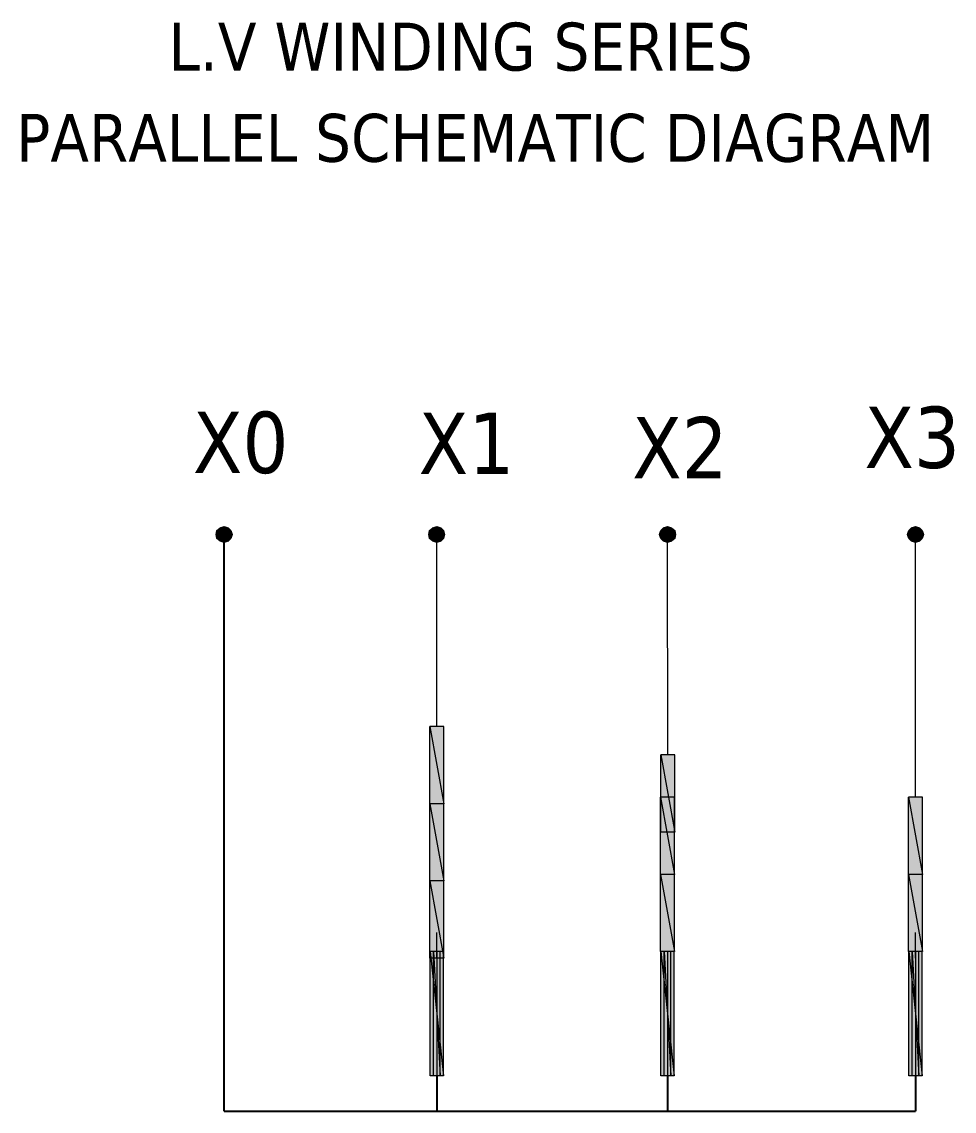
# Model space of a CAD drawing. Header units: millimetres. Extents: x 35720 to 50764, y -47170 to -36532.
# Drawn here: x 45379 to 46481, y -44932 to -43644 of the extents above; entities that cross this region are included whole.
import ezdxf

# ---------------------------------------------------------------- set-up
doc = ezdxf.new("R2010")
doc.units = ezdxf.units.MM
doc.header["$LTSCALE"] = 13
doc.layers.add('标注、文本', color=3, linetype='Continuous', lineweight=25)
doc.layers.add('铁心', color=3, linetype='Continuous', lineweight=0)
doc.styles.add('Tahoma_txtstyle_30.40_0_0', font='tahoma.ttf')

msp = doc.modelspace()

# ---------------------------------------------------------------- hatches: boundary and pattern name
at = {"layer": '铁心'}
h = msp.add_hatch(color=256, dxfattribs=at)
h.paths.add_polyline_path([(45609.282, -44245.414), (45611.623, -44246.975), (45608.502, -44250.096)])
h.paths.add_polyline_path([(45611.623, -44246.975), (45608.502, -44250.096), (45610.842, -44250.096)])
h.paths.add_polyline_path([(45608.502, -44250.096), (45610.842, -44250.096), (45609.282, -44254.777)])
h.paths.add_polyline_path([(45610.842, -44250.096), (45609.282, -44254.777), (45611.623, -44253.217)])
h.paths.add_polyline_path([(45609.282, -44254.777), (45611.623, -44253.217), (45613.183, -44257.899)])
h.paths.add_polyline_path([(45611.623, -44253.217), (45613.183, -44257.899), (45614.744, -44255.558)])
h.paths.add_polyline_path([(45613.183, -44257.899), (45614.744, -44255.558), (45617.865, -44259.459)])
h.paths.add_polyline_path([(45614.744, -44255.558), (45617.865, -44259.459), (45617.865, -44256.338)])
h.paths.add_polyline_path([(45617.865, -44259.459), (45617.865, -44256.338), (45622.547, -44257.899)])
h.paths.add_polyline_path([(45617.865, -44256.338), (45622.547, -44257.899), (45620.986, -44255.558)])
h.paths.add_polyline_path([(45622.547, -44257.899), (45620.986, -44255.558), (45625.668, -44254.777)])
h.paths.add_polyline_path([(45620.986, -44255.558), (45625.668, -44254.777), (45623.327, -44253.217)])
h.paths.add_polyline_path([(45625.668, -44254.777), (45623.327, -44253.217), (45627.229, -44250.096)])
h.paths.add_polyline_path([(45623.327, -44253.217), (45627.229, -44250.096), (45624.107, -44250.096)])
h.paths.add_polyline_path([(45627.229, -44250.096), (45624.107, -44250.096), (45625.668, -44245.414)])
h.paths.add_polyline_path([(45624.107, -44250.096), (45625.668, -44245.414), (45623.327, -44246.975)])
h.paths.add_polyline_path([(45625.668, -44245.414), (45623.327, -44246.975), (45622.547, -44242.293)])
h.paths.add_polyline_path([(45623.327, -44246.975), (45622.547, -44242.293), (45620.986, -44244.634)])
h.paths.add_polyline_path([(45622.547, -44242.293), (45620.986, -44244.634), (45617.865, -44240.732)])
h.paths.add_polyline_path([(45620.986, -44244.634), (45617.865, -44240.732), (45617.865, -44243.073)])
h.paths.add_polyline_path([(45617.865, -44240.732), (45617.865, -44243.073), (45613.183, -44242.293)])
h.paths.add_polyline_path([(45617.865, -44243.073), (45613.183, -44242.293), (45614.744, -44244.634)])
h.paths.add_polyline_path([(45613.183, -44242.293), (45614.744, -44244.634), (45609.282, -44245.414)])
h.paths.add_polyline_path([(45614.744, -44244.634), (45609.282, -44245.414), (45611.623, -44246.975)])
h = msp.add_hatch(color=256, dxfattribs=at)
h.paths.add_polyline_path([(45624.888, -44253.997), (45623.327, -44253.217), (45625.668, -44250.096)])
h.paths.add_polyline_path([(45623.327, -44253.217), (45625.668, -44250.096), (45624.107, -44250.096)])
h.paths.add_polyline_path([(45625.668, -44250.096), (45624.107, -44250.096), (45624.888, -44245.414)])
h.paths.add_polyline_path([(45624.107, -44250.096), (45624.888, -44245.414), (45623.327, -44246.975)])
h.paths.add_polyline_path([(45624.888, -44245.414), (45623.327, -44246.975), (45621.766, -44243.073)])
h.paths.add_polyline_path([(45623.327, -44246.975), (45621.766, -44243.073), (45620.986, -44243.853)])
h.paths.add_polyline_path([(45621.766, -44243.073), (45620.986, -44243.853), (45617.865, -44241.513)])
h.paths.add_polyline_path([(45620.986, -44243.853), (45617.865, -44241.513), (45617.865, -44243.073)])
h.paths.add_polyline_path([(45617.865, -44241.513), (45617.865, -44243.073), (45613.183, -44243.073)])
h.paths.add_polyline_path([(45617.865, -44243.073), (45613.183, -44243.073), (45613.964, -44243.853)])
h.paths.add_polyline_path([(45613.183, -44243.073), (45613.964, -44243.853), (45610.062, -44245.414)])
h.paths.add_polyline_path([(45613.964, -44243.853), (45610.062, -44245.414), (45611.623, -44246.975)])
h.paths.add_polyline_path([(45610.062, -44245.414), (45611.623, -44246.975), (45609.282, -44250.096)])
h.paths.add_polyline_path([(45611.623, -44246.975), (45609.282, -44250.096), (45610.842, -44250.096)])
h.paths.add_polyline_path([(45609.282, -44250.096), (45610.842, -44250.096), (45610.062, -44253.997)])
h.paths.add_polyline_path([(45610.842, -44250.096), (45610.062, -44253.997), (45611.623, -44253.217)])
h.paths.add_polyline_path([(45610.062, -44253.997), (45611.623, -44253.217), (45613.183, -44257.118)])
h.paths.add_polyline_path([(45611.623, -44253.217), (45613.183, -44257.118), (45613.964, -44255.558)])
h.paths.add_polyline_path([(45613.183, -44257.118), (45613.964, -44255.558), (45617.865, -44258.679)])
h.paths.add_polyline_path([(45613.964, -44255.558), (45617.865, -44258.679), (45617.865, -44256.338)])
h.paths.add_polyline_path([(45617.865, -44258.679), (45617.865, -44256.338), (45621.766, -44257.118)])
h.paths.add_polyline_path([(45617.865, -44256.338), (45621.766, -44257.118), (45620.986, -44255.558)])
h.paths.add_polyline_path([(45621.766, -44257.118), (45620.986, -44255.558), (45624.888, -44253.997)])
h.paths.add_polyline_path([(45620.986, -44255.558), (45624.888, -44253.997), (45623.327, -44253.217)])
h = msp.add_hatch(color=256, dxfattribs=at)
h.paths.add_polyline_path([(45610.062, -44250.096), (45624.888, -44250.096), (45610.842, -44246.194)])
h.paths.add_polyline_path([(45624.888, -44250.096), (45610.842, -44246.194), (45624.107, -44246.194)])
h = msp.add_hatch(color=256, dxfattribs=at)
h.paths.add_polyline_path([(45610.842, -44246.194), (45624.107, -44246.194), (45613.964, -44243.853)])
h.paths.add_polyline_path([(45624.107, -44246.194), (45613.964, -44243.853), (45621.766, -44243.853)])
h = msp.add_hatch(color=256, dxfattribs=at)
h.paths.add_polyline_path([(45860.478, -44245.414), (45862.819, -44246.975), (45859.698, -44250.096)])
h.paths.add_polyline_path([(45862.819, -44246.975), (45859.698, -44250.096), (45862.039, -44250.096)])
h.paths.add_polyline_path([(45859.698, -44250.096), (45862.039, -44250.096), (45860.478, -44254.777)])
h.paths.add_polyline_path([(45862.039, -44250.096), (45860.478, -44254.777), (45862.819, -44253.217)])
h.paths.add_polyline_path([(45860.478, -44254.777), (45862.819, -44253.217), (45864.379, -44257.899)])
h.paths.add_polyline_path([(45862.819, -44253.217), (45864.379, -44257.899), (45865.94, -44255.558)])
h.paths.add_polyline_path([(45864.379, -44257.899), (45865.94, -44255.558), (45869.061, -44259.459)])
h.paths.add_polyline_path([(45865.94, -44255.558), (45869.061, -44259.459), (45869.061, -44256.338)])
h.paths.add_polyline_path([(45869.061, -44259.459), (45869.061, -44256.338), (45873.743, -44257.899)])
h.paths.add_polyline_path([(45869.061, -44256.338), (45873.743, -44257.899), (45872.182, -44255.558)])
h.paths.add_polyline_path([(45873.743, -44257.899), (45872.182, -44255.558), (45876.864, -44254.777)])
h.paths.add_polyline_path([(45872.182, -44255.558), (45876.864, -44254.777), (45874.523, -44253.217)])
h.paths.add_polyline_path([(45876.864, -44254.777), (45874.523, -44253.217), (45878.425, -44250.096)])
h.paths.add_polyline_path([(45874.523, -44253.217), (45878.425, -44250.096), (45875.303, -44250.096)])
h.paths.add_polyline_path([(45878.425, -44250.096), (45875.303, -44250.096), (45876.864, -44245.414)])
h.paths.add_polyline_path([(45875.303, -44250.096), (45876.864, -44245.414), (45874.523, -44246.975)])
h.paths.add_polyline_path([(45876.864, -44245.414), (45874.523, -44246.975), (45873.743, -44242.293)])
h.paths.add_polyline_path([(45874.523, -44246.975), (45873.743, -44242.293), (45872.182, -44244.634)])
h.paths.add_polyline_path([(45873.743, -44242.293), (45872.182, -44244.634), (45869.061, -44240.732)])
h.paths.add_polyline_path([(45872.182, -44244.634), (45869.061, -44240.732), (45869.061, -44243.073)])
h.paths.add_polyline_path([(45869.061, -44240.732), (45869.061, -44243.073), (45864.379, -44242.293)])
h.paths.add_polyline_path([(45869.061, -44243.073), (45864.379, -44242.293), (45865.94, -44244.634)])
h.paths.add_polyline_path([(45864.379, -44242.293), (45865.94, -44244.634), (45860.478, -44245.414)])
h.paths.add_polyline_path([(45865.94, -44244.634), (45860.478, -44245.414), (45862.819, -44246.975)])
h = msp.add_hatch(color=256, dxfattribs=at)
h.paths.add_polyline_path([(45876.084, -44253.997), (45874.523, -44253.217), (45876.864, -44250.096)])
h.paths.add_polyline_path([(45874.523, -44253.217), (45876.864, -44250.096), (45875.303, -44250.096)])
h.paths.add_polyline_path([(45876.864, -44250.096), (45875.303, -44250.096), (45876.084, -44245.414)])
h.paths.add_polyline_path([(45875.303, -44250.096), (45876.084, -44245.414), (45874.523, -44246.975)])
h.paths.add_polyline_path([(45876.084, -44245.414), (45874.523, -44246.975), (45872.963, -44243.073)])
h.paths.add_polyline_path([(45874.523, -44246.975), (45872.963, -44243.073), (45872.182, -44243.853)])
h.paths.add_polyline_path([(45872.963, -44243.073), (45872.182, -44243.853), (45869.061, -44241.513)])
h.paths.add_polyline_path([(45872.182, -44243.853), (45869.061, -44241.513), (45869.061, -44243.073)])
h.paths.add_polyline_path([(45869.061, -44241.513), (45869.061, -44243.073), (45864.379, -44243.073)])
h.paths.add_polyline_path([(45869.061, -44243.073), (45864.379, -44243.073), (45865.16, -44243.853)])
h.paths.add_polyline_path([(45864.379, -44243.073), (45865.16, -44243.853), (45861.258, -44245.414)])
h.paths.add_polyline_path([(45865.16, -44243.853), (45861.258, -44245.414), (45862.819, -44246.975)])
h.paths.add_polyline_path([(45861.258, -44245.414), (45862.819, -44246.975), (45860.478, -44250.096)])
h.paths.add_polyline_path([(45862.819, -44246.975), (45860.478, -44250.096), (45862.039, -44250.096)])
h.paths.add_polyline_path([(45860.478, -44250.096), (45862.039, -44250.096), (45861.258, -44253.997)])
h.paths.add_polyline_path([(45862.039, -44250.096), (45861.258, -44253.997), (45862.819, -44253.217)])
h.paths.add_polyline_path([(45861.258, -44253.997), (45862.819, -44253.217), (45864.379, -44257.118)])
h.paths.add_polyline_path([(45862.819, -44253.217), (45864.379, -44257.118), (45865.16, -44255.558)])
h.paths.add_polyline_path([(45864.379, -44257.118), (45865.16, -44255.558), (45869.061, -44258.679)])
h.paths.add_polyline_path([(45865.16, -44255.558), (45869.061, -44258.679), (45869.061, -44256.338)])
h.paths.add_polyline_path([(45869.061, -44258.679), (45869.061, -44256.338), (45872.963, -44257.118)])
h.paths.add_polyline_path([(45869.061, -44256.338), (45872.963, -44257.118), (45872.182, -44255.558)])
h.paths.add_polyline_path([(45872.963, -44257.118), (45872.182, -44255.558), (45876.084, -44253.997)])
h.paths.add_polyline_path([(45872.182, -44255.558), (45876.084, -44253.997), (45874.523, -44253.217)])
h = msp.add_hatch(color=256, dxfattribs=at)
h.paths.add_polyline_path([(45861.258, -44250.096), (45876.084, -44250.096), (45862.039, -44246.194)])
h.paths.add_polyline_path([(45876.084, -44250.096), (45862.039, -44246.194), (45875.303, -44246.194)])
h = msp.add_hatch(color=256, dxfattribs=at)
h.paths.add_polyline_path([(45862.039, -44246.194), (45875.303, -44246.194), (45865.16, -44243.853)])
h.paths.add_polyline_path([(45875.303, -44246.194), (45865.16, -44243.853), (45872.963, -44243.853)])
h = msp.add_hatch(color=256, dxfattribs=at)
h.paths.add_polyline_path([(46134.099, -44245.414), (46136.44, -44246.975), (46132.538, -44250.096)])
h.paths.add_polyline_path([(46136.44, -44246.975), (46132.538, -44250.096), (46135.659, -44250.096)])
h.paths.add_polyline_path([(46132.538, -44250.096), (46135.659, -44250.096), (46134.099, -44254.777)])
h.paths.add_polyline_path([(46135.659, -44250.096), (46134.099, -44254.777), (46136.44, -44253.217)])
h.paths.add_polyline_path([(46134.099, -44254.777), (46136.44, -44253.217), (46137.22, -44257.899)])
h.paths.add_polyline_path([(46136.44, -44253.217), (46137.22, -44257.899), (46138.78, -44255.558)])
h.paths.add_polyline_path([(46137.22, -44257.899), (46138.78, -44255.558), (46141.902, -44259.459)])
h.paths.add_polyline_path([(46138.78, -44255.558), (46141.902, -44259.459), (46141.902, -44256.338)])
h.paths.add_polyline_path([(46141.902, -44259.459), (46141.902, -44256.338), (46146.583, -44257.899)])
h.paths.add_polyline_path([(46141.902, -44256.338), (46146.583, -44257.899), (46145.803, -44255.558)])
h.paths.add_polyline_path([(46146.583, -44257.899), (46145.803, -44255.558), (46150.485, -44254.777)])
h.paths.add_polyline_path([(46145.803, -44255.558), (46150.485, -44254.777), (46148.144, -44253.217)])
h.paths.add_polyline_path([(46150.485, -44254.777), (46148.144, -44253.217), (46151.265, -44250.096)])
h.paths.add_polyline_path([(46148.144, -44253.217), (46151.265, -44250.096), (46148.924, -44250.096)])
h.paths.add_polyline_path([(46151.265, -44250.096), (46148.924, -44250.096), (46150.485, -44245.414)])
h.paths.add_polyline_path([(46148.924, -44250.096), (46150.485, -44245.414), (46148.144, -44246.975)])
h.paths.add_polyline_path([(46150.485, -44245.414), (46148.144, -44246.975), (46146.583, -44242.293)])
h.paths.add_polyline_path([(46148.144, -44246.975), (46146.583, -44242.293), (46145.803, -44244.634)])
h.paths.add_polyline_path([(46146.583, -44242.293), (46145.803, -44244.634), (46141.902, -44240.732)])
h.paths.add_polyline_path([(46145.803, -44244.634), (46141.902, -44240.732), (46141.902, -44243.073)])
h.paths.add_polyline_path([(46141.902, -44240.732), (46141.902, -44243.073), (46137.22, -44242.293)])
h.paths.add_polyline_path([(46141.902, -44243.073), (46137.22, -44242.293), (46138.78, -44244.634)])
h.paths.add_polyline_path([(46137.22, -44242.293), (46138.78, -44244.634), (46134.099, -44245.414)])
h.paths.add_polyline_path([(46138.78, -44244.634), (46134.099, -44245.414), (46136.44, -44246.975)])
h = msp.add_hatch(color=256, dxfattribs=at)
h.paths.add_polyline_path([(46149.705, -44253.997), (46148.144, -44253.217), (46150.485, -44250.096)])
h.paths.add_polyline_path([(46148.144, -44253.217), (46150.485, -44250.096), (46148.924, -44250.096)])
h.paths.add_polyline_path([(46150.485, -44250.096), (46148.924, -44250.096), (46149.705, -44245.414)])
h.paths.add_polyline_path([(46148.924, -44250.096), (46149.705, -44245.414), (46148.144, -44246.975)])
h.paths.add_polyline_path([(46149.705, -44245.414), (46148.144, -44246.975), (46146.583, -44243.073)])
h.paths.add_polyline_path([(46148.144, -44246.975), (46146.583, -44243.073), (46145.803, -44243.853)])
h.paths.add_polyline_path([(46146.583, -44243.073), (46145.803, -44243.853), (46141.902, -44241.513)])
h.paths.add_polyline_path([(46145.803, -44243.853), (46141.902, -44241.513), (46141.902, -44243.073)])
h.paths.add_polyline_path([(46141.902, -44241.513), (46141.902, -44243.073), (46138, -44243.073)])
h.paths.add_polyline_path([(46141.902, -44243.073), (46138, -44243.073), (46138.78, -44243.853)])
h.paths.add_polyline_path([(46138, -44243.073), (46138.78, -44243.853), (46134.879, -44245.414)])
h.paths.add_polyline_path([(46138.78, -44243.853), (46134.879, -44245.414), (46136.44, -44246.975)])
h.paths.add_polyline_path([(46134.879, -44245.414), (46136.44, -44246.975), (46134.099, -44250.096)])
h.paths.add_polyline_path([(46136.44, -44246.975), (46134.099, -44250.096), (46135.659, -44250.096)])
h.paths.add_polyline_path([(46134.099, -44250.096), (46135.659, -44250.096), (46134.879, -44253.997)])
h.paths.add_polyline_path([(46135.659, -44250.096), (46134.879, -44253.997), (46136.44, -44253.217)])
h.paths.add_polyline_path([(46134.879, -44253.997), (46136.44, -44253.217), (46138, -44257.118)])
h.paths.add_polyline_path([(46136.44, -44253.217), (46138, -44257.118), (46138.78, -44255.558)])
h.paths.add_polyline_path([(46138, -44257.118), (46138.78, -44255.558), (46141.902, -44258.679)])
h.paths.add_polyline_path([(46138.78, -44255.558), (46141.902, -44258.679), (46141.902, -44256.338)])
h.paths.add_polyline_path([(46141.902, -44258.679), (46141.902, -44256.338), (46146.583, -44257.118)])
h.paths.add_polyline_path([(46141.902, -44256.338), (46146.583, -44257.118), (46145.803, -44255.558)])
h.paths.add_polyline_path([(46146.583, -44257.118), (46145.803, -44255.558), (46149.705, -44253.997)])
h.paths.add_polyline_path([(46145.803, -44255.558), (46149.705, -44253.997), (46148.144, -44253.217)])
h = msp.add_hatch(color=256, dxfattribs=at)
h.paths.add_polyline_path([(46134.879, -44250.096), (46149.705, -44250.096), (46135.659, -44246.194)])
h.paths.add_polyline_path([(46149.705, -44250.096), (46135.659, -44246.194), (46148.924, -44246.194)])
h = msp.add_hatch(color=256, dxfattribs=at)
h.paths.add_polyline_path([(46135.659, -44246.194), (46148.924, -44246.194), (46138, -44243.853)])
h.paths.add_polyline_path([(46148.924, -44246.194), (46138, -44243.853), (46145.803, -44243.853)])
h = msp.add_hatch(color=256, dxfattribs=at)
h.paths.add_polyline_path([(46427.174, -44245.414), (46429.515, -44246.975), (46425.614, -44250.096)])
h.paths.add_polyline_path([(46429.515, -44246.975), (46425.614, -44250.096), (46428.735, -44250.096)])
h.paths.add_polyline_path([(46425.614, -44250.096), (46428.735, -44250.096), (46427.174, -44254.777)])
h.paths.add_polyline_path([(46428.735, -44250.096), (46427.174, -44254.777), (46429.515, -44253.217)])
h.paths.add_polyline_path([(46427.174, -44254.777), (46429.515, -44253.217), (46430.295, -44257.899)])
h.paths.add_polyline_path([(46429.515, -44253.217), (46430.295, -44257.899), (46431.856, -44255.558)])
h.paths.add_polyline_path([(46430.295, -44257.899), (46431.856, -44255.558), (46434.977, -44259.459)])
h.paths.add_polyline_path([(46431.856, -44255.558), (46434.977, -44259.459), (46434.977, -44256.338)])
h.paths.add_polyline_path([(46434.977, -44259.459), (46434.977, -44256.338), (46439.659, -44257.899)])
h.paths.add_polyline_path([(46434.977, -44256.338), (46439.659, -44257.899), (46438.098, -44255.558)])
h.paths.add_polyline_path([(46439.659, -44257.899), (46438.098, -44255.558), (46442.78, -44254.777)])
h.paths.add_polyline_path([(46438.098, -44255.558), (46442.78, -44254.777), (46440.439, -44253.217)])
h.paths.add_polyline_path([(46442.78, -44254.777), (46440.439, -44253.217), (46444.341, -44250.096)])
h.paths.add_polyline_path([(46440.439, -44253.217), (46444.341, -44250.096), (46441.219, -44250.096)])
h.paths.add_polyline_path([(46444.341, -44250.096), (46441.219, -44250.096), (46442.78, -44245.414)])
h.paths.add_polyline_path([(46441.219, -44250.096), (46442.78, -44245.414), (46440.439, -44246.975)])
h.paths.add_polyline_path([(46442.78, -44245.414), (46440.439, -44246.975), (46439.659, -44242.293)])
h.paths.add_polyline_path([(46440.439, -44246.975), (46439.659, -44242.293), (46438.098, -44244.634)])
h.paths.add_polyline_path([(46439.659, -44242.293), (46438.098, -44244.634), (46434.977, -44240.732)])
h.paths.add_polyline_path([(46438.098, -44244.634), (46434.977, -44240.732), (46434.977, -44243.073)])
h.paths.add_polyline_path([(46434.977, -44240.732), (46434.977, -44243.073), (46430.295, -44242.293)])
h.paths.add_polyline_path([(46434.977, -44243.073), (46430.295, -44242.293), (46431.856, -44244.634)])
h.paths.add_polyline_path([(46430.295, -44242.293), (46431.856, -44244.634), (46427.174, -44245.414)])
h.paths.add_polyline_path([(46431.856, -44244.634), (46427.174, -44245.414), (46429.515, -44246.975)])
h = msp.add_hatch(color=256, dxfattribs=at)
h.paths.add_polyline_path([(46442, -44253.997), (46440.439, -44253.217), (46443.56, -44250.096)])
h.paths.add_polyline_path([(46440.439, -44253.217), (46443.56, -44250.096), (46442, -44250.096)])
h.paths.add_polyline_path([(46443.56, -44250.096), (46442, -44250.096), (46442, -44245.414)])
h.paths.add_polyline_path([(46442, -44250.096), (46442, -44245.414), (46440.439, -44246.975)])
h.paths.add_polyline_path([(46442, -44245.414), (46440.439, -44246.975), (46438.879, -44243.073)])
h.paths.add_polyline_path([(46440.439, -44246.975), (46438.879, -44243.073), (46438.098, -44243.853)])
h.paths.add_polyline_path([(46438.879, -44243.073), (46438.098, -44243.853), (46434.977, -44241.513)])
h.paths.add_polyline_path([(46438.098, -44243.853), (46434.977, -44241.513), (46434.977, -44243.073)])
h.paths.add_polyline_path([(46434.977, -44241.513), (46434.977, -44243.073), (46431.076, -44243.073)])
h.paths.add_polyline_path([(46434.977, -44243.073), (46431.076, -44243.073), (46431.856, -44243.853)])
h.paths.add_polyline_path([(46431.076, -44243.073), (46431.856, -44243.853), (46427.955, -44245.414)])
h.paths.add_polyline_path([(46431.856, -44243.853), (46427.955, -44245.414), (46429.515, -44246.975)])
h.paths.add_polyline_path([(46427.955, -44245.414), (46429.515, -44246.975), (46426.394, -44250.096)])
h.paths.add_polyline_path([(46429.515, -44246.975), (46426.394, -44250.096), (46427.955, -44250.096)])
h.paths.add_polyline_path([(46426.394, -44250.096), (46427.955, -44250.096), (46427.955, -44253.997)])
h.paths.add_polyline_path([(46427.955, -44250.096), (46427.955, -44253.997), (46429.515, -44253.217)])
h.paths.add_polyline_path([(46427.955, -44253.997), (46429.515, -44253.217), (46431.076, -44257.118)])
h.paths.add_polyline_path([(46429.515, -44253.217), (46431.076, -44257.118), (46431.856, -44255.558)])
h.paths.add_polyline_path([(46431.076, -44257.118), (46431.856, -44255.558), (46434.977, -44258.679)])
h.paths.add_polyline_path([(46431.856, -44255.558), (46434.977, -44258.679), (46434.977, -44256.338)])
h.paths.add_polyline_path([(46434.977, -44258.679), (46434.977, -44256.338), (46438.879, -44257.118)])
h.paths.add_polyline_path([(46434.977, -44256.338), (46438.879, -44257.118), (46438.098, -44255.558)])
h.paths.add_polyline_path([(46438.879, -44257.118), (46438.098, -44255.558), (46442, -44253.997)])
h.paths.add_polyline_path([(46438.098, -44255.558), (46442, -44253.997), (46440.439, -44253.217)])
h = msp.add_hatch(color=256, dxfattribs=at)
h.paths.add_polyline_path([(46427.174, -44250.096), (46442.78, -44250.096), (46428.735, -44246.194)])
h.paths.add_polyline_path([(46442.78, -44250.096), (46428.735, -44246.194), (46441.219, -44246.194)])
h = msp.add_hatch(color=256, dxfattribs=at)
h.paths.add_polyline_path([(46428.735, -44246.194), (46441.219, -44246.194), (46431.076, -44243.853)])
h.paths.add_polyline_path([(46441.219, -44246.194), (46431.076, -44243.853), (46438.879, -44243.853)])
h = msp.add_hatch(color=256, dxfattribs=at)
h.paths.add_polyline_path([(45610.842, -44253.997), (45624.107, -44253.997), (45610.062, -44250.096)])
h.paths.add_polyline_path([(45624.107, -44253.997), (45610.062, -44250.096), (45624.888, -44250.096)])
h = msp.add_hatch(color=256, dxfattribs=at)
h.paths.add_polyline_path([(45610.842, -44253.997), (45613.964, -44256.338), (45621.766, -44256.338)])
h.paths.add_polyline_path([(45613.964, -44256.338), (45621.766, -44256.338), (45617.865, -44257.899)])
h = msp.add_hatch(color=256, dxfattribs=at)
h.paths.add_polyline_path([(45862.039, -44253.997), (45875.303, -44253.997), (45861.258, -44250.096)])
h.paths.add_polyline_path([(45875.303, -44253.997), (45861.258, -44250.096), (45876.084, -44250.096)])
h = msp.add_hatch(color=256, dxfattribs=at)
h.paths.add_polyline_path([(45862.039, -44253.997), (45865.16, -44256.338), (45872.963, -44256.338)])
h.paths.add_polyline_path([(45865.16, -44256.338), (45872.963, -44256.338), (45869.061, -44257.899)])
h = msp.add_hatch(color=256, dxfattribs=at)
h.paths.add_polyline_path([(46135.659, -44253.997), (46148.924, -44253.997), (46134.879, -44250.096)])
h.paths.add_polyline_path([(46148.924, -44253.997), (46134.879, -44250.096), (46149.705, -44250.096)])
h = msp.add_hatch(color=256, dxfattribs=at)
h.paths.add_polyline_path([(46135.659, -44253.997), (46138, -44256.338), (46145.803, -44256.338)])
h.paths.add_polyline_path([(46138, -44256.338), (46145.803, -44256.338), (46141.902, -44257.899)])
h = msp.add_hatch(color=256, dxfattribs=at)
h.paths.add_polyline_path([(46428.735, -44253.997), (46441.219, -44253.997), (46427.174, -44250.096)])
h.paths.add_polyline_path([(46441.219, -44253.997), (46427.174, -44250.096), (46442.78, -44250.096)])
h = msp.add_hatch(color=256, dxfattribs=at)
h.paths.add_polyline_path([(46428.735, -44253.997), (46431.076, -44256.338), (46438.879, -44256.338)])
h.paths.add_polyline_path([(46431.076, -44256.338), (46438.879, -44256.338), (46434.977, -44257.899)])
h = msp.add_hatch(color=256, dxfattribs=at)
h.paths.add_polyline_path([(45877.254, -44476.959), (45860.868, -44476.959), (45877.254, -44568.252)])
h.paths.add_polyline_path([(45860.868, -44476.959), (45877.254, -44568.252), (45860.868, -44568.252)])
h = msp.add_hatch(color=256, dxfattribs=at)
h.paths.add_polyline_path([(46150.485, -44510.511), (46134.099, -44510.511), (46150.485, -44601.805)])
h.paths.add_polyline_path([(46134.099, -44510.511), (46150.485, -44601.805), (46134.099, -44601.805)])
h = msp.add_hatch(color=256, dxfattribs=at)
h.paths.add_polyline_path([(45877.254, -44568.252), (45860.868, -44568.252), (45877.254, -44659.546)])
h.paths.add_polyline_path([(45860.868, -44568.252), (45877.254, -44659.546), (45860.868, -44659.546)])
h = msp.add_hatch(color=256, dxfattribs=at)
h.paths.add_polyline_path([(46150.095, -44560.449), (46133.709, -44560.449), (46150.095, -44651.743)])
h.paths.add_polyline_path([(46133.709, -44560.449), (46150.095, -44651.743), (46133.709, -44651.743)])
h = msp.add_hatch(color=256, dxfattribs=at)
h.paths.add_polyline_path([(46443.17, -44560.449), (46426.784, -44560.449), (46443.17, -44651.743)])
h.paths.add_polyline_path([(46426.784, -44560.449), (46443.17, -44651.743), (46426.784, -44651.743)])
h = msp.add_hatch(color=256, dxfattribs=at)
h.paths.add_polyline_path([(45877.254, -44659.546), (45860.868, -44659.546), (45877.254, -44750.84)])
h.paths.add_polyline_path([(45860.868, -44659.546), (45877.254, -44750.84), (45860.868, -44750.84)])
h = msp.add_hatch(color=256, dxfattribs=at)
h.paths.add_polyline_path([(46150.095, -44651.743), (46133.709, -44651.743), (46150.095, -44743.037)])
h.paths.add_polyline_path([(46133.709, -44651.743), (46150.095, -44743.037), (46133.709, -44743.037)])
h = msp.add_hatch(color=256, dxfattribs=at)
h.paths.add_polyline_path([(46443.17, -44651.743), (46426.784, -44651.743), (46443.17, -44743.037)])
h.paths.add_polyline_path([(46426.784, -44651.743), (46443.17, -44743.037), (46426.784, -44743.037)])
h = msp.add_hatch(color=256, dxfattribs=at)
h.paths.add_polyline_path([(45876.864, -44743.037), (45861.258, -44743.037), (45876.864, -44889.731)])
h.paths.add_polyline_path([(45861.258, -44743.037), (45876.864, -44889.731), (45861.258, -44889.731)])
h = msp.add_hatch(color=256, dxfattribs=at)
h.paths.add_polyline_path([(45872.963, -44743.037), (45865.16, -44743.037), (45872.963, -44889.731)])
h.paths.add_polyline_path([(45865.16, -44743.037), (45872.963, -44889.731), (45865.16, -44889.731)])
h = msp.add_hatch(color=256, dxfattribs=at)
h.paths.add_polyline_path([(46149.705, -44743.037), (46134.099, -44743.037), (46149.705, -44889.731)])
h.paths.add_polyline_path([(46134.099, -44743.037), (46149.705, -44889.731), (46134.099, -44889.731)])
h = msp.add_hatch(color=256, dxfattribs=at)
h.paths.add_polyline_path([(46145.803, -44743.037), (46138, -44743.037), (46145.803, -44889.731)])
h.paths.add_polyline_path([(46138, -44743.037), (46145.803, -44889.731), (46138, -44889.731)])
h = msp.add_hatch(color=256, dxfattribs=at)
h.paths.add_polyline_path([(46442.78, -44743.037), (46427.174, -44743.037), (46442.78, -44889.731)])
h.paths.add_polyline_path([(46427.174, -44743.037), (46442.78, -44889.731), (46427.174, -44889.731)])
h = msp.add_hatch(color=256, dxfattribs=at)
h.paths.add_polyline_path([(46438.879, -44743.037), (46431.076, -44743.037), (46438.879, -44889.731)])
h.paths.add_polyline_path([(46431.076, -44743.037), (46438.879, -44889.731), (46431.076, -44889.731)])

# ---------------------------------------------------------------- linework, layer by layer
at = {"layer": '标注、文本'}
for p, q in [((45617.939, -44931.727), (45617.939, -44259.146)), ((45869.061, -44889.731), (45869.061, -44931.727)), ((46141.902, -44889.731), (46141.902, -44931.727)), ((46434.977, -44889.731), (46434.977, -44931.727)), ((45617.939, -44931.727), (46434.977, -44931.727))]:
    msp.add_line(p, q, dxfattribs=at)
at = {"layer": '铁心'}
for points in [[(45609.282, -44245.414), (45611.623, -44246.975), (45608.502, -44250.096), (45609.282, -44245.414)], [(45611.623, -44246.975), (45608.502, -44250.096), (45610.842, -44250.096), (45611.623, -44246.975)], [(45613.183, -44242.293), (45614.744, -44244.634), (45609.282, -44245.414), (45613.183, -44242.293)], [(45610.062, -44245.414), (45611.623, -44246.975), (45609.282, -44250.096), (45610.062, -44245.414)], [(45611.623, -44246.975), (45609.282, -44250.096), (45610.842, -44250.096), (45611.623, -44246.975)], [(45613.183, -44243.073), (45613.964, -44243.853), (45610.062, -44245.414), (45613.183, -44243.073)], [(45613.964, -44243.853), (45610.062, -44245.414), (45611.623, -44246.975), (45613.964, -44243.853)], [(45610.062, -44250.096), (45624.888, -44250.096), (45610.842, -44246.194), (45610.062, -44250.096)], [(45610.842, -44246.194), (45624.107, -44246.194), (45613.964, -44243.853), (45610.842, -44246.194)], [(45617.865, -44240.732), (45617.865, -44243.073), (45613.183, -44242.293), (45617.865, -44240.732)], [(45617.865, -44241.513), (45617.865, -44243.073), (45613.183, -44243.073), (45617.865, -44241.513)], [(45617.865, -44243.073), (45613.183, -44242.293), (45614.744, -44244.634), (45617.865, -44243.073)], [(45617.865, -44243.073), (45613.183, -44243.073), (45613.964, -44243.853), (45617.865, -44243.073)], [(45622.547, -44242.293), (45620.986, -44244.634), (45617.865, -44240.732), (45622.547, -44242.293)], [(45620.986, -44244.634), (45617.865, -44240.732), (45617.865, -44243.073), (45620.986, -44244.634)], [(45621.766, -44243.073), (45620.986, -44243.853), (45617.865, -44241.513), (45621.766, -44243.073)], [(45620.986, -44243.853), (45617.865, -44241.513), (45617.865, -44243.073), (45620.986, -44243.853)], [(45623.327, -44246.975), (45622.547, -44242.293), (45620.986, -44244.634), (45623.327, -44246.975)], [(45623.327, -44246.975), (45621.766, -44243.073), (45620.986, -44243.853), (45623.327, -44246.975)], [(45624.888, -44245.414), (45623.327, -44246.975), (45621.766, -44243.073), (45624.888, -44245.414)], [(45625.668, -44245.414), (45623.327, -44246.975), (45622.547, -44242.293), (45625.668, -44245.414)], [(45624.107, -44250.096), (45624.888, -44245.414), (45623.327, -44246.975), (45624.107, -44250.096)], [(45624.107, -44250.096), (45625.668, -44245.414), (45623.327, -44246.975), (45624.107, -44250.096)], [(45625.668, -44250.096), (45624.107, -44250.096), (45624.888, -44245.414), (45625.668, -44250.096)], [(45627.229, -44250.096), (45624.107, -44250.096), (45625.668, -44245.414), (45627.229, -44250.096)], [(45860.478, -44245.414), (45862.819, -44246.975), (45859.698, -44250.096), (45860.478, -44245.414)], [(45862.819, -44246.975), (45859.698, -44250.096), (45862.039, -44250.096), (45862.819, -44246.975)], [(45864.379, -44242.293), (45865.94, -44244.634), (45860.478, -44245.414), (45864.379, -44242.293)], [(45861.258, -44245.414), (45862.819, -44246.975), (45860.478, -44250.096), (45861.258, -44245.414)], [(45862.819, -44246.975), (45860.478, -44250.096), (45862.039, -44250.096), (45862.819, -44246.975)], [(45864.379, -44243.073), (45865.16, -44243.853), (45861.258, -44245.414), (45864.379, -44243.073)], [(45865.16, -44243.853), (45861.258, -44245.414), (45862.819, -44246.975), (45865.16, -44243.853)], [(45861.258, -44250.096), (45876.084, -44250.096), (45862.039, -44246.194), (45861.258, -44250.096)], [(45862.039, -44246.194), (45875.303, -44246.194), (45865.16, -44243.853), (45862.039, -44246.194)], [(45869.061, -44240.732), (45869.061, -44243.073), (45864.379, -44242.293), (45869.061, -44240.732)], [(45869.061, -44241.513), (45869.061, -44243.073), (45864.379, -44243.073), (45869.061, -44241.513)], [(45869.061, -44243.073), (45864.379, -44242.293), (45865.94, -44244.634), (45869.061, -44243.073)], [(45869.061, -44243.073), (45864.379, -44243.073), (45865.16, -44243.853), (45869.061, -44243.073)], [(45873.743, -44242.293), (45872.182, -44244.634), (45869.061, -44240.732), (45873.743, -44242.293)], [(45872.182, -44244.634), (45869.061, -44240.732), (45869.061, -44243.073), (45872.182, -44244.634)], [(45872.963, -44243.073), (45872.182, -44243.853), (45869.061, -44241.513), (45872.963, -44243.073)], [(45872.182, -44243.853), (45869.061, -44241.513), (45869.061, -44243.073), (45872.182, -44243.853)], [(45874.523, -44246.975), (45873.743, -44242.293), (45872.182, -44244.634), (45874.523, -44246.975)], [(45874.523, -44246.975), (45872.963, -44243.073), (45872.182, -44243.853), (45874.523, -44246.975)], [(45876.084, -44245.414), (45874.523, -44246.975), (45872.963, -44243.073), (45876.084, -44245.414)], [(45876.864, -44245.414), (45874.523, -44246.975), (45873.743, -44242.293), (45876.864, -44245.414)], [(45875.303, -44250.096), (45876.084, -44245.414), (45874.523, -44246.975), (45875.303, -44250.096)], [(45875.303, -44250.096), (45876.864, -44245.414), (45874.523, -44246.975), (45875.303, -44250.096)], [(45876.864, -44250.096), (45875.303, -44250.096), (45876.084, -44245.414), (45876.864, -44250.096)], [(45878.425, -44250.096), (45875.303, -44250.096), (45876.864, -44245.414), (45878.425, -44250.096)], [(46134.099, -44245.414), (46136.44, -44246.975), (46132.538, -44250.096), (46134.099, -44245.414)], [(46136.44, -44246.975), (46132.538, -44250.096), (46135.659, -44250.096), (46136.44, -44246.975)], [(46137.22, -44242.293), (46138.78, -44244.634), (46134.099, -44245.414), (46137.22, -44242.293)], [(46134.879, -44245.414), (46136.44, -44246.975), (46134.099, -44250.096), (46134.879, -44245.414)], [(46136.44, -44246.975), (46134.099, -44250.096), (46135.659, -44250.096), (46136.44, -44246.975)], [(46138, -44243.073), (46138.78, -44243.853), (46134.879, -44245.414), (46138, -44243.073)], [(46138.78, -44243.853), (46134.879, -44245.414), (46136.44, -44246.975), (46138.78, -44243.853)], [(46134.879, -44250.096), (46149.705, -44250.096), (46135.659, -44246.194), (46134.879, -44250.096)], [(46135.659, -44246.194), (46148.924, -44246.194), (46138, -44243.853), (46135.659, -44246.194)], [(46141.902, -44240.732), (46141.902, -44243.073), (46137.22, -44242.293), (46141.902, -44240.732)], [(46141.902, -44243.073), (46137.22, -44242.293), (46138.78, -44244.634), (46141.902, -44243.073)], [(46141.902, -44241.513), (46141.902, -44243.073), (46138, -44243.073), (46141.902, -44241.513)], [(46141.902, -44243.073), (46138, -44243.073), (46138.78, -44243.853), (46141.902, -44243.073)], [(46146.583, -44242.293), (46145.803, -44244.634), (46141.902, -44240.732), (46146.583, -44242.293)], [(46145.803, -44244.634), (46141.902, -44240.732), (46141.902, -44243.073), (46145.803, -44244.634)], [(46146.583, -44243.073), (46145.803, -44243.853), (46141.902, -44241.513), (46146.583, -44243.073)], [(46145.803, -44243.853), (46141.902, -44241.513), (46141.902, -44243.073), (46145.803, -44243.853)], [(46148.144, -44246.975), (46146.583, -44242.293), (46145.803, -44244.634), (46148.144, -44246.975)], [(46148.144, -44246.975), (46146.583, -44243.073), (46145.803, -44243.853), (46148.144, -44246.975)], [(46150.485, -44245.414), (46148.144, -44246.975), (46146.583, -44242.293), (46150.485, -44245.414)], [(46149.705, -44245.414), (46148.144, -44246.975), (46146.583, -44243.073), (46149.705, -44245.414)], [(46148.924, -44250.096), (46149.705, -44245.414), (46148.144, -44246.975), (46148.924, -44250.096)], [(46148.924, -44250.096), (46150.485, -44245.414), (46148.144, -44246.975), (46148.924, -44250.096)], [(46150.485, -44250.096), (46148.924, -44250.096), (46149.705, -44245.414), (46150.485, -44250.096)], [(46151.265, -44250.096), (46148.924, -44250.096), (46150.485, -44245.414), (46151.265, -44250.096)], [(46427.174, -44245.414), (46429.515, -44246.975), (46425.614, -44250.096), (46427.174, -44245.414)], [(46429.515, -44246.975), (46425.614, -44250.096), (46428.735, -44250.096), (46429.515, -44246.975)], [(46427.955, -44245.414), (46429.515, -44246.975), (46426.394, -44250.096), (46427.955, -44245.414)], [(46429.515, -44246.975), (46426.394, -44250.096), (46427.955, -44250.096), (46429.515, -44246.975)], [(46430.295, -44242.293), (46431.856, -44244.634), (46427.174, -44245.414), (46430.295, -44242.293)], [(46427.174, -44250.096), (46442.78, -44250.096), (46428.735, -44246.194), (46427.174, -44250.096)], [(46431.076, -44243.073), (46431.856, -44243.853), (46427.955, -44245.414), (46431.076, -44243.073)], [(46431.856, -44243.853), (46427.955, -44245.414), (46429.515, -44246.975), (46431.856, -44243.853)], [(46428.735, -44246.194), (46441.219, -44246.194), (46431.076, -44243.853), (46428.735, -44246.194)], [(46434.977, -44240.732), (46434.977, -44243.073), (46430.295, -44242.293), (46434.977, -44240.732)], [(46434.977, -44243.073), (46430.295, -44242.293), (46431.856, -44244.634), (46434.977, -44243.073)], [(46434.977, -44241.513), (46434.977, -44243.073), (46431.076, -44243.073), (46434.977, -44241.513)], [(46434.977, -44243.073), (46431.076, -44243.073), (46431.856, -44243.853), (46434.977, -44243.073)], [(46439.659, -44242.293), (46438.098, -44244.634), (46434.977, -44240.732), (46439.659, -44242.293)], [(46438.098, -44244.634), (46434.977, -44240.732), (46434.977, -44243.073), (46438.098, -44244.634)], [(46438.879, -44243.073), (46438.098, -44243.853), (46434.977, -44241.513), (46438.879, -44243.073)], [(46438.098, -44243.853), (46434.977, -44241.513), (46434.977, -44243.073), (46438.098, -44243.853)], [(46440.439, -44246.975), (46439.659, -44242.293), (46438.098, -44244.634), (46440.439, -44246.975)], [(46440.439, -44246.975), (46438.879, -44243.073), (46438.098, -44243.853), (46440.439, -44246.975)], [(46442, -44245.414), (46440.439, -44246.975), (46438.879, -44243.073), (46442, -44245.414)], [(46442.78, -44245.414), (46440.439, -44246.975), (46439.659, -44242.293), (46442.78, -44245.414)], [(46442, -44250.096), (46442, -44245.414), (46440.439, -44246.975), (46442, -44250.096)], [(46441.219, -44250.096), (46442.78, -44245.414), (46440.439, -44246.975), (46441.219, -44250.096)], [(46444.341, -44250.096), (46441.219, -44250.096), (46442.78, -44245.414), (46444.341, -44250.096)], [(46443.56, -44250.096), (46442, -44250.096), (46442, -44245.414), (46443.56, -44250.096)], [(45608.502, -44250.096), (45610.842, -44250.096), (45609.282, -44254.777), (45608.502, -44250.096)], [(45609.282, -44250.096), (45610.842, -44250.096), (45610.062, -44253.997), (45609.282, -44250.096)], [(45610.842, -44250.096), (45609.282, -44254.777), (45611.623, -44253.217), (45610.842, -44250.096)], [(45609.282, -44254.777), (45611.623, -44253.217), (45613.183, -44257.899), (45609.282, -44254.777)], [(45610.842, -44253.997), (45624.107, -44253.997), (45610.062, -44250.096), (45610.842, -44253.997)], [(45610.842, -44250.096), (45610.062, -44253.997), (45611.623, -44253.217), (45610.842, -44250.096)], [(45610.062, -44253.997), (45611.623, -44253.217), (45613.183, -44257.118), (45610.062, -44253.997)], [(45610.842, -44253.997), (45613.964, -44256.338), (45621.766, -44256.338), (45610.842, -44253.997)], [(45611.623, -44253.217), (45613.183, -44257.118), (45613.964, -44255.558), (45611.623, -44253.217)], [(45611.623, -44253.217), (45613.183, -44257.899), (45614.744, -44255.558), (45611.623, -44253.217)], [(45613.183, -44257.118), (45613.964, -44255.558), (45617.865, -44258.679), (45613.183, -44257.118)], [(45613.183, -44257.899), (45614.744, -44255.558), (45617.865, -44259.459), (45613.183, -44257.899)], [(45613.964, -44255.558), (45617.865, -44258.679), (45617.865, -44256.338), (45613.964, -44255.558)], [(45614.744, -44255.558), (45617.865, -44259.459), (45617.865, -44256.338), (45614.744, -44255.558)], [(45617.865, -44256.338), (45621.766, -44257.118), (45620.986, -44255.558), (45617.865, -44256.338)], [(45617.865, -44256.338), (45622.547, -44257.899), (45620.986, -44255.558), (45617.865, -44256.338)], [(45617.865, -44258.679), (45617.865, -44256.338), (45621.766, -44257.118), (45617.865, -44258.679)], [(45617.865, -44259.459), (45617.865, -44256.338), (45622.547, -44257.899), (45617.865, -44259.459)], [(45620.986, -44255.558), (45625.668, -44254.777), (45623.327, -44253.217), (45620.986, -44255.558)], [(45621.766, -44257.118), (45620.986, -44255.558), (45624.888, -44253.997), (45621.766, -44257.118)], [(45622.547, -44257.899), (45620.986, -44255.558), (45625.668, -44254.777), (45622.547, -44257.899)], [(45624.888, -44253.997), (45623.327, -44253.217), (45625.668, -44250.096), (45624.888, -44253.997)], [(45623.327, -44253.217), (45625.668, -44250.096), (45624.107, -44250.096), (45623.327, -44253.217)], [(45625.668, -44254.777), (45623.327, -44253.217), (45627.229, -44250.096), (45625.668, -44254.777)], [(45623.327, -44253.217), (45627.229, -44250.096), (45624.107, -44250.096), (45623.327, -44253.217)], [(45859.698, -44250.096), (45862.039, -44250.096), (45860.478, -44254.777), (45859.698, -44250.096)], [(45860.478, -44250.096), (45862.039, -44250.096), (45861.258, -44253.997), (45860.478, -44250.096)], [(45862.039, -44250.096), (45860.478, -44254.777), (45862.819, -44253.217), (45862.039, -44250.096)], [(45860.478, -44254.777), (45862.819, -44253.217), (45864.379, -44257.899), (45860.478, -44254.777)], [(45862.039, -44253.997), (45875.303, -44253.997), (45861.258, -44250.096), (45862.039, -44253.997)], [(45862.039, -44250.096), (45861.258, -44253.997), (45862.819, -44253.217), (45862.039, -44250.096)], [(45861.258, -44253.997), (45862.819, -44253.217), (45864.379, -44257.118), (45861.258, -44253.997)], [(45862.039, -44253.997), (45865.16, -44256.338), (45872.963, -44256.338), (45862.039, -44253.997)], [(45862.819, -44253.217), (45864.379, -44257.118), (45865.16, -44255.558), (45862.819, -44253.217)], [(45862.819, -44253.217), (45864.379, -44257.899), (45865.94, -44255.558), (45862.819, -44253.217)], [(45864.379, -44257.118), (45865.16, -44255.558), (45869.061, -44258.679), (45864.379, -44257.118)], [(45864.379, -44257.899), (45865.94, -44255.558), (45869.061, -44259.459), (45864.379, -44257.899)], [(45865.16, -44255.558), (45869.061, -44258.679), (45869.061, -44256.338), (45865.16, -44255.558)], [(45865.94, -44255.558), (45869.061, -44259.459), (45869.061, -44256.338), (45865.94, -44255.558)], [(45869.061, -44256.338), (45872.963, -44257.118), (45872.182, -44255.558), (45869.061, -44256.338)], [(45869.061, -44256.338), (45873.743, -44257.899), (45872.182, -44255.558), (45869.061, -44256.338)], [(45869.061, -44258.679), (45869.061, -44256.338), (45872.963, -44257.118), (45869.061, -44258.679)], [(45869.061, -44259.459), (45869.061, -44256.338), (45873.743, -44257.899), (45869.061, -44259.459)], [(45869.061, -44476.959), (45869.061, -44257.899)], [(45872.182, -44255.558), (45876.864, -44254.777), (45874.523, -44253.217), (45872.182, -44255.558)], [(45872.963, -44257.118), (45872.182, -44255.558), (45876.084, -44253.997), (45872.963, -44257.118)], [(45873.743, -44257.899), (45872.182, -44255.558), (45876.864, -44254.777), (45873.743, -44257.899)], [(45876.084, -44253.997), (45874.523, -44253.217), (45876.864, -44250.096), (45876.084, -44253.997)], [(45874.523, -44253.217), (45876.864, -44250.096), (45875.303, -44250.096), (45874.523, -44253.217)], [(45876.864, -44254.777), (45874.523, -44253.217), (45878.425, -44250.096), (45876.864, -44254.777)], [(45874.523, -44253.217), (45878.425, -44250.096), (45875.303, -44250.096), (45874.523, -44253.217)], [(46132.538, -44250.096), (46135.659, -44250.096), (46134.099, -44254.777), (46132.538, -44250.096)], [(46134.099, -44250.096), (46135.659, -44250.096), (46134.879, -44253.997), (46134.099, -44250.096)], [(46135.659, -44250.096), (46134.099, -44254.777), (46136.44, -44253.217), (46135.659, -44250.096)], [(46134.099, -44254.777), (46136.44, -44253.217), (46137.22, -44257.899), (46134.099, -44254.777)], [(46135.659, -44253.997), (46148.924, -44253.997), (46134.879, -44250.096), (46135.659, -44253.997)], [(46135.659, -44250.096), (46134.879, -44253.997), (46136.44, -44253.217), (46135.659, -44250.096)], [(46134.879, -44253.997), (46136.44, -44253.217), (46138, -44257.118), (46134.879, -44253.997)], [(46135.659, -44253.997), (46138, -44256.338), (46145.803, -44256.338), (46135.659, -44253.997)], [(46136.44, -44253.217), (46138, -44257.118), (46138.78, -44255.558), (46136.44, -44253.217)], [(46136.44, -44253.217), (46137.22, -44257.899), (46138.78, -44255.558), (46136.44, -44253.217)], [(46137.22, -44257.899), (46138.78, -44255.558), (46141.902, -44259.459), (46137.22, -44257.899)], [(46138, -44257.118), (46138.78, -44255.558), (46141.902, -44258.679), (46138, -44257.118)], [(46138.78, -44255.558), (46141.902, -44258.679), (46141.902, -44256.338), (46138.78, -44255.558)], [(46138.78, -44255.558), (46141.902, -44259.459), (46141.902, -44256.338), (46138.78, -44255.558)], [(46141.902, -44256.338), (46146.583, -44257.118), (46145.803, -44255.558), (46141.902, -44256.338)], [(46141.902, -44256.338), (46146.583, -44257.899), (46145.803, -44255.558), (46141.902, -44256.338)], [(46141.902, -44258.679), (46141.902, -44256.338), (46146.583, -44257.118), (46141.902, -44258.679)], [(46141.902, -44259.459), (46141.902, -44256.338), (46146.583, -44257.899), (46141.902, -44259.459)], [(46142.292, -44510.511), (46141.902, -44257.899)], [(46145.803, -44255.558), (46150.485, -44254.777), (46148.144, -44253.217), (46145.803, -44255.558)], [(46146.583, -44257.118), (46145.803, -44255.558), (46149.705, -44253.997), (46146.583, -44257.118)], [(46146.583, -44257.899), (46145.803, -44255.558), (46150.485, -44254.777), (46146.583, -44257.899)], [(46149.705, -44253.997), (46148.144, -44253.217), (46150.485, -44250.096), (46149.705, -44253.997)], [(46148.144, -44253.217), (46150.485, -44250.096), (46148.924, -44250.096), (46148.144, -44253.217)], [(46150.485, -44254.777), (46148.144, -44253.217), (46151.265, -44250.096), (46150.485, -44254.777)], [(46148.144, -44253.217), (46151.265, -44250.096), (46148.924, -44250.096), (46148.144, -44253.217)], [(46425.614, -44250.096), (46428.735, -44250.096), (46427.174, -44254.777), (46425.614, -44250.096)], [(46426.394, -44250.096), (46427.955, -44250.096), (46427.955, -44253.997), (46426.394, -44250.096)], [(46428.735, -44253.997), (46441.219, -44253.997), (46427.174, -44250.096), (46428.735, -44253.997)], [(46428.735, -44250.096), (46427.174, -44254.777), (46429.515, -44253.217), (46428.735, -44250.096)], [(46427.174, -44254.777), (46429.515, -44253.217), (46430.295, -44257.899), (46427.174, -44254.777)], [(46427.955, -44250.096), (46427.955, -44253.997), (46429.515, -44253.217), (46427.955, -44250.096)], [(46427.955, -44253.997), (46429.515, -44253.217), (46431.076, -44257.118), (46427.955, -44253.997)], [(46428.735, -44253.997), (46431.076, -44256.338), (46438.879, -44256.338), (46428.735, -44253.997)], [(46429.515, -44253.217), (46431.076, -44257.118), (46431.856, -44255.558), (46429.515, -44253.217)], [(46429.515, -44253.217), (46430.295, -44257.899), (46431.856, -44255.558), (46429.515, -44253.217)], [(46430.295, -44257.899), (46431.856, -44255.558), (46434.977, -44259.459), (46430.295, -44257.899)], [(46431.076, -44257.118), (46431.856, -44255.558), (46434.977, -44258.679), (46431.076, -44257.118)], [(46431.856, -44255.558), (46434.977, -44258.679), (46434.977, -44256.338), (46431.856, -44255.558)], [(46431.856, -44255.558), (46434.977, -44259.459), (46434.977, -44256.338), (46431.856, -44255.558)], [(46434.977, -44256.338), (46438.879, -44257.118), (46438.098, -44255.558), (46434.977, -44256.338)], [(46434.977, -44256.338), (46439.659, -44257.899), (46438.098, -44255.558), (46434.977, -44256.338)], [(46434.977, -44258.679), (46434.977, -44256.338), (46438.879, -44257.118), (46434.977, -44258.679)], [(46434.977, -44259.459), (46434.977, -44256.338), (46439.659, -44257.899), (46434.977, -44259.459)], [(46434.977, -44560.449), (46434.977, -44257.899)], [(46438.098, -44255.558), (46442.78, -44254.777), (46440.439, -44253.217), (46438.098, -44255.558)], [(46438.879, -44257.118), (46438.098, -44255.558), (46442, -44253.997), (46438.879, -44257.118)], [(46439.659, -44257.899), (46438.098, -44255.558), (46442.78, -44254.777), (46439.659, -44257.899)], [(46442, -44253.997), (46440.439, -44253.217), (46443.56, -44250.096), (46442, -44253.997)], [(46440.439, -44253.217), (46443.56, -44250.096), (46442, -44250.096), (46440.439, -44253.217)], [(46442.78, -44254.777), (46440.439, -44253.217), (46444.341, -44250.096), (46442.78, -44254.777)], [(46440.439, -44253.217), (46444.341, -44250.096), (46441.219, -44250.096), (46440.439, -44253.217)], [(45877.254, -44476.959), (45860.868, -44476.959), (45877.254, -44568.252), (45877.254, -44476.959)], [(46150.485, -44510.511), (46134.099, -44510.511), (46150.485, -44601.805), (46150.485, -44510.511)], [(45877.254, -44568.252), (45860.868, -44568.252), (45877.254, -44659.546), (45877.254, -44568.252)], [(46150.095, -44560.449), (46133.709, -44560.449), (46150.095, -44651.743), (46150.095, -44560.449)], [(46443.17, -44560.449), (46426.784, -44560.449), (46443.17, -44651.743), (46443.17, -44560.449)], [(45877.254, -44659.546), (45860.868, -44659.546), (45877.254, -44750.84), (45877.254, -44659.546)], [(46150.095, -44651.743), (46133.709, -44651.743), (46150.095, -44743.037), (46150.095, -44651.743)], [(46443.17, -44651.743), (46426.784, -44651.743), (46443.17, -44743.037), (46443.17, -44651.743)], [(45869.061, -44750.84), (45869.061, -44720.408)], [(46434.977, -44750.84), (46434.977, -44720.408)], [(45876.864, -44743.037), (45861.258, -44743.037), (45876.864, -44889.731), (45876.864, -44743.037)], [(45872.963, -44743.037), (45865.16, -44743.037), (45872.963, -44889.731), (45872.963, -44743.037)], [(45869.061, -44743.037), (45869.061, -44889.731)], [(46149.705, -44743.037), (46134.099, -44743.037), (46149.705, -44889.731), (46149.705, -44743.037)], [(46145.803, -44743.037), (46138, -44743.037), (46145.803, -44889.731), (46145.803, -44743.037)], [(46141.902, -44743.037), (46141.902, -44889.731)], [(46442.78, -44743.037), (46427.174, -44743.037), (46442.78, -44889.731), (46442.78, -44743.037)], [(46438.879, -44743.037), (46431.076, -44743.037), (46438.879, -44889.731), (46438.879, -44743.037)], [(46434.977, -44743.037), (46434.977, -44889.731)]]:
    msp.add_lwpolyline(points, dxfattribs=at)
for points in [[(45614.744, -44244.634), (45609.282, -44245.414), (45611.623, -44246.975), (45614.744, -44244.634)], [(45624.888, -44250.096), (45610.842, -44246.194), (45624.107, -44246.194), (45624.888, -44250.096)], [(45617.865, -44242.293), (45613.964, -44243.853), (45621.766, -44243.853)], [(45624.107, -44246.194), (45613.964, -44243.853), (45621.766, -44243.853), (45624.107, -44246.194)], [(45865.94, -44244.634), (45860.478, -44245.414), (45862.819, -44246.975), (45865.94, -44244.634)], [(45876.084, -44250.096), (45862.039, -44246.194), (45875.303, -44246.194), (45876.084, -44250.096)], [(45869.061, -44242.293), (45865.16, -44243.853), (45872.963, -44243.853)], [(45875.303, -44246.194), (45865.16, -44243.853), (45872.963, -44243.853), (45875.303, -44246.194)], [(46138.78, -44244.634), (46134.099, -44245.414), (46136.44, -44246.975), (46138.78, -44244.634)], [(46149.705, -44250.096), (46135.659, -44246.194), (46148.924, -44246.194), (46149.705, -44250.096)], [(46141.902, -44242.293), (46138, -44243.853), (46145.803, -44243.853)], [(46148.924, -44246.194), (46138, -44243.853), (46145.803, -44243.853), (46148.924, -44246.194)], [(46431.856, -44244.634), (46427.174, -44245.414), (46429.515, -44246.975), (46431.856, -44244.634)], [(46442.78, -44250.096), (46428.735, -44246.194), (46441.219, -44246.194), (46442.78, -44250.096)], [(46434.977, -44242.293), (46431.076, -44243.853), (46438.879, -44243.853)], [(46441.219, -44246.194), (46431.076, -44243.853), (46438.879, -44243.853), (46441.219, -44246.194)], [(45624.107, -44253.997), (45610.062, -44250.096), (45624.888, -44250.096), (45624.107, -44253.997)], [(45610.842, -44253.997), (45624.107, -44253.997), (45621.766, -44256.338)], [(45613.964, -44256.338), (45621.766, -44256.338), (45617.865, -44257.899), (45613.964, -44256.338)], [(45620.986, -44255.558), (45624.888, -44253.997), (45623.327, -44253.217), (45620.986, -44255.558)], [(45875.303, -44253.997), (45861.258, -44250.096), (45876.084, -44250.096), (45875.303, -44253.997)], [(45862.039, -44253.997), (45875.303, -44253.997), (45872.963, -44256.338)], [(45865.16, -44256.338), (45872.963, -44256.338), (45869.061, -44257.899), (45865.16, -44256.338)], [(45872.182, -44255.558), (45876.084, -44253.997), (45874.523, -44253.217), (45872.182, -44255.558)], [(46148.924, -44253.997), (46134.879, -44250.096), (46149.705, -44250.096), (46148.924, -44253.997)], [(46135.659, -44253.997), (46148.924, -44253.997), (46145.803, -44256.338)], [(46138, -44256.338), (46145.803, -44256.338), (46141.902, -44257.899), (46138, -44256.338)], [(46145.803, -44255.558), (46149.705, -44253.997), (46148.144, -44253.217), (46145.803, -44255.558)], [(46441.219, -44253.997), (46427.174, -44250.096), (46442.78, -44250.096), (46441.219, -44253.997)], [(46428.735, -44253.997), (46441.219, -44253.997), (46438.879, -44256.338)], [(46431.076, -44256.338), (46438.879, -44256.338), (46434.977, -44257.899), (46431.076, -44256.338)], [(46438.098, -44255.558), (46442, -44253.997), (46440.439, -44253.217), (46438.098, -44255.558)], [(45860.868, -44476.959), (45877.254, -44568.252), (45860.868, -44568.252), (45860.868, -44476.959)], [(46134.099, -44510.511), (46150.485, -44601.805), (46134.099, -44601.805), (46134.099, -44510.511)], [(45860.868, -44568.252), (45877.254, -44659.546), (45860.868, -44659.546), (45860.868, -44568.252)], [(46133.709, -44560.449), (46150.095, -44651.743), (46133.709, -44651.743), (46133.709, -44560.449)], [(46426.784, -44560.449), (46443.17, -44651.743), (46426.784, -44651.743), (46426.784, -44560.449)], [(45860.868, -44659.546), (45877.254, -44750.84), (45860.868, -44750.84), (45860.868, -44659.546)], [(46133.709, -44651.743), (46150.095, -44743.037), (46133.709, -44743.037), (46133.709, -44651.743)], [(46426.784, -44651.743), (46443.17, -44743.037), (46426.784, -44743.037), (46426.784, -44651.743)], [(45861.258, -44743.037), (45876.864, -44889.731), (45861.258, -44889.731), (45861.258, -44743.037)], [(45865.16, -44743.037), (45872.963, -44889.731), (45865.16, -44889.731), (45865.16, -44743.037)], [(46134.099, -44743.037), (46149.705, -44889.731), (46134.099, -44889.731), (46134.099, -44743.037)], [(46138, -44743.037), (46145.803, -44889.731), (46138, -44889.731), (46138, -44743.037)], [(46427.174, -44743.037), (46442.78, -44889.731), (46427.174, -44889.731), (46427.174, -44743.037)], [(46431.076, -44743.037), (46438.879, -44889.731), (46431.076, -44889.731), (46431.076, -44743.037)]]:
    msp.add_lwpolyline(points, close=True, dxfattribs=at)
for points in [[(45617.865, -44242.293), (45613.964, -44243.853), (45621.766, -44243.853)], [(45869.061, -44242.293), (45865.16, -44243.853), (45872.963, -44243.853)], [(46141.902, -44242.293), (46138, -44243.853), (46145.803, -44243.853)], [(46434.977, -44242.293), (46431.076, -44243.853), (46438.879, -44243.853)], [(45610.842, -44253.997), (45624.107, -44253.997), (45621.766, -44256.338)], [(45862.039, -44253.997), (45875.303, -44253.997), (45872.963, -44256.338)], [(46135.659, -44253.997), (46148.924, -44253.997), (46145.803, -44256.338)], [(46428.735, -44253.997), (46441.219, -44253.997), (46438.879, -44256.338)]]:
    msp.add_solid(points, dxfattribs=at)

# ---------------------------------------------------------------- texts
at = {"layer": '铁心', "style": 'Tahoma_txtstyle_30.40_0_0'}
for s, height, p in [('L.V WINDING SERIES', 56.64258, (45551.849, -43701.582)), ('PARALLEL SCHEMATIC DIAGRAM ', 56.64258, (45372.008, -43809.39)), ('X0', 72.5025, (45580.777, -44177.311)), ('X1', 72.5025, (45847.675, -44178.397)), ('X3', 72.5025, (46374.574, -44171.316)), ('X2', 72.5025, (46100, -44183.523))]:
    msp.add_text(s, height=height, dxfattribs=at).set_placement(p)

doc.saveas('drawing.dxf')
